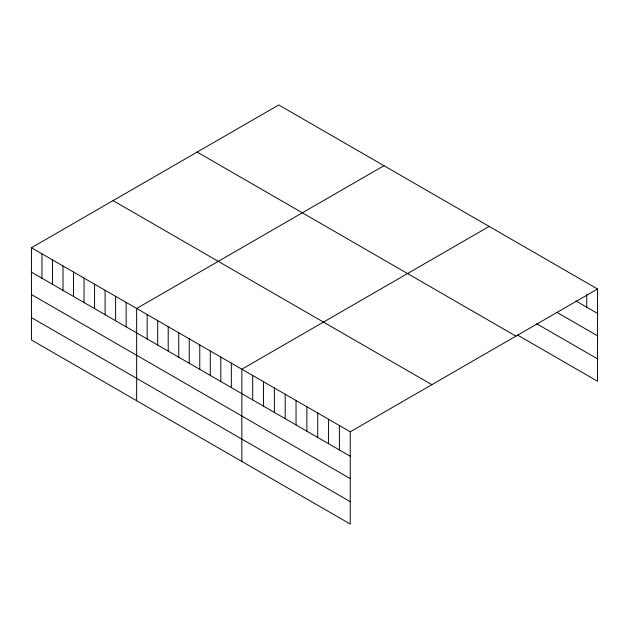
<?xml version="1.0" encoding="UTF-8"?>
<svg xmlns="http://www.w3.org/2000/svg" width="629" height="629" viewBox="0 0 629 629"><rect width="100%" height="100%" fill="white"/><g stroke="black" fill="none" stroke-linecap="round" stroke-linejoin="round"><path stroke-width="0.94" d="M31.45 247.74L350.243 431.793L350.243 524.043L31.45 339.99L31.45 247.74L278.757 104.957L597.55 289.01L597.55 381.26L517.51 335.045M383.957 165.694L136.65 308.477L136.65 400.728M489.158 226.432L241.851 369.215L241.851 461.466M350.243 431.793L597.55 289.01M575.873 300.921L597.55 313.439M556.696 312.228L597.55 335.815M536.686 323.738L597.55 358.876M197.144 152.076L515.937 336.13M113.063 200.62L431.856 384.673M31.45 272.168L350.243 456.222M31.45 294.545L350.243 478.598M31.45 317.606L350.243 501.659M586.708 294.474L586.708 307.18M339.401 425.534L339.401 449.963M328.566 419.276L328.566 443.704M317.724 413.017L317.724 437.446M306.889 406.759L306.889 431.187M296.047 400.5L296.047 424.929M285.204 394.249L285.204 418.67M274.37 387.991L274.37 412.412M263.527 381.732L263.527 406.153M252.693 375.474L252.693 399.902M231.33 363.137L231.33 387.566M220.81 357.068L220.81 381.496M210.29 350.998L210.29 375.419M199.77 344.92L199.77 369.349M189.25 338.85L189.25 363.271M178.73 332.772L178.73 357.201M168.21 326.703L168.21 351.124M157.69 320.625L157.69 345.054M147.17 314.555L147.17 338.976M126.13 302.407L126.13 326.828M115.61 296.33L115.61 320.759M105.09 290.26L105.09 314.681M94.57 284.182L94.57 308.611M84.05 278.112L84.05 302.533M73.53 272.035L73.53 296.463M63.01 265.965L63.01 290.386M52.49 259.887L52.49 284.316M41.97 253.817L41.97 278.238"/></g></svg>
